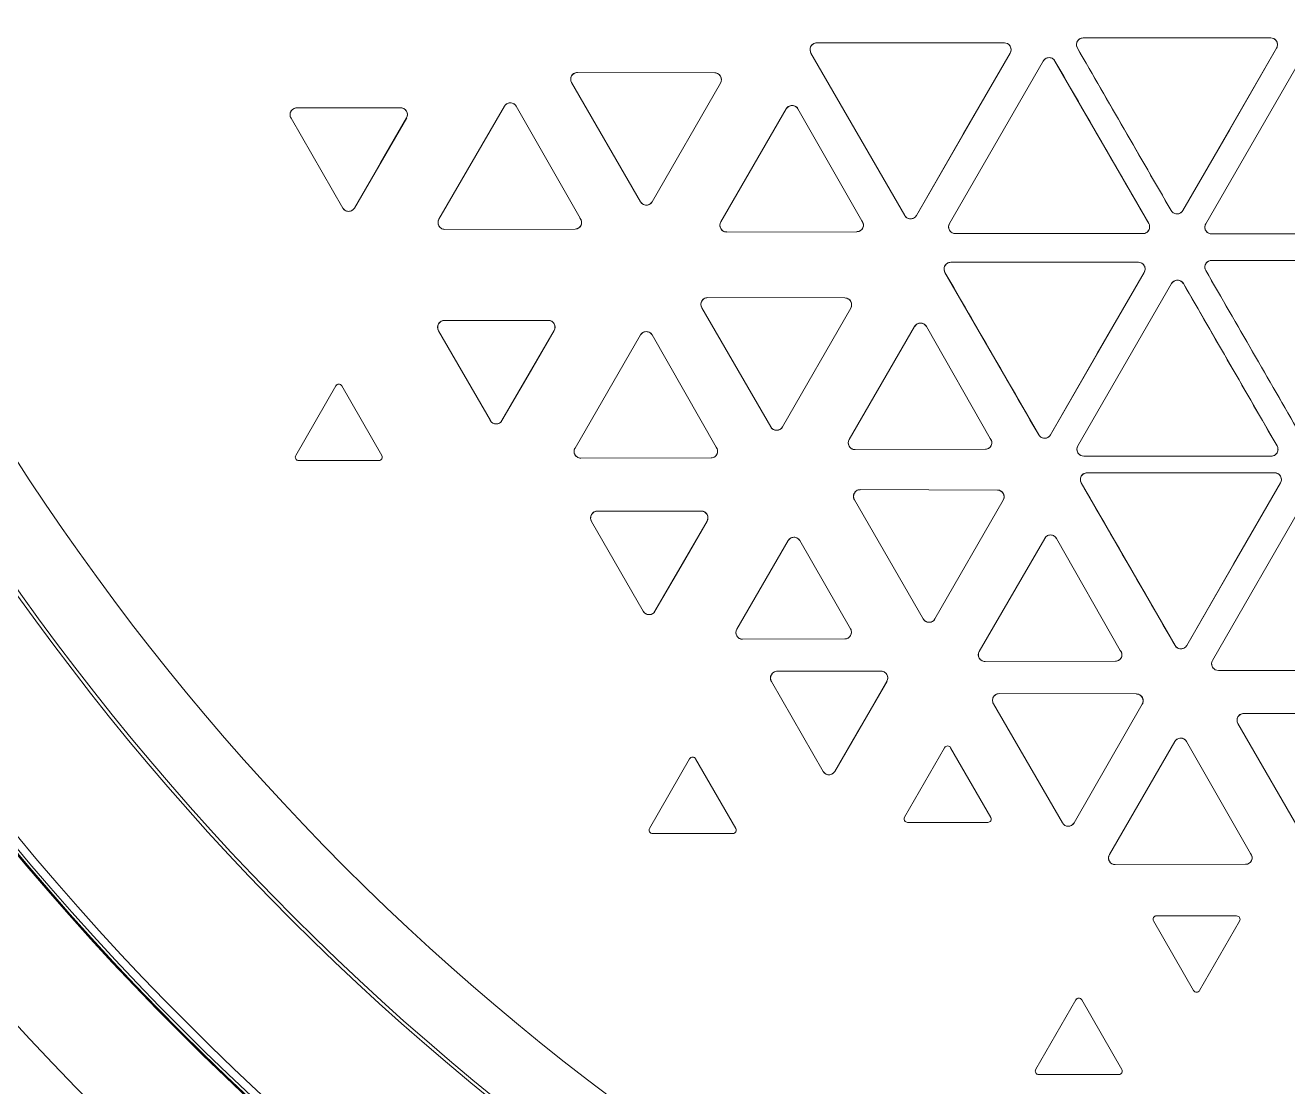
# Model space of a CAD drawing. Header units: millimetres. Extents: x 177 to 25619, y -4018 to 1995.
# Drawn here: x 1387.8 to 1574.3, y -2110.9 to -1954.2 of the extents above; entities that cross this region are included whole.
import ezdxf

# ---------------------------------------------------------------- set-up
doc = ezdxf.new("R2010")
doc.units = ezdxf.units.MM
doc.layers.add('A-ELEC-MECH-EQUIP', color=7, linetype='Continuous', lineweight=5)
doc.layers.add('CASSETTE UNIT 2.5 TR', color=7, linetype='Continuous', lineweight=9)

# ---------------------------------------------------------------- blocks, each defined once
blk = doc.blocks.new('CAN_MC-MCH_Cassette Indoor Unit3 - 2_0 TR-1100603-CONCOURSE LEVEL  VAC LAYOUT SHEET 2 OF 2')
at = {"layer": 'A-ELEC-MECH-EQUIP', "color": 3, "true_color": 0x00ff00}
for p, q in [((-145.19, 263.62), (-158.46, 255.97)), ((-158.46, 255.97), (-145.19, 263.62)), ((-145.19, 263.62), (-145.19, 263.62)), ((-195.74, 262.48), (-195.74, 250.63)), ((-195.74, 250.63), (-195.74, 262.48)), ((-184.72, 257.01), (-194.98, 262.92)), ((-194.98, 262.92), (-184.72, 257.01)), ((-143.67, 247.4), (-143.67, 262.74)), ((-143.67, 262.74), (-143.67, 247.4)), ((-195, 250.19), (-184.72, 256.13)), ((-184.72, 256.13), (-195, 250.19)), ((-158.46, 255.97), (-158.46, 255.97)), ((-145.15, 246.52), (-158.46, 254.26)), ((-195, 250.19), (-195, 250.19)), ((-176.58, 241.82), (-189.85, 234.17)), ((-189.85, 234.17), (-176.58, 241.82)), ((-176.58, 241.82), (-176.58, 241.82)), ((-175.05, 225.6), (-175.05, 240.94)), ((-175.05, 240.94), (-175.05, 225.6)), ((-161.61, 240.9), (-161.56, 221.64)), ((-161.56, 221.64), (-161.61, 240.9)), ((-143.42, 232.09), (-160.11, 241.77)), ((-160.11, 241.77), (-143.42, 232.09)), ((-189.85, 234.17), (-189.85, 234.17)), ((-176.53, 224.73), (-189.85, 232.46)), ((-159.97, 220.93), (-143.42, 230.37)), ((-143.42, 230.37), (-159.97, 220.93)), ((-143.42, 230.37), (-143.42, 230.37)), ((-139.94, 222.18), (-157.53, 212)), ((-157.53, 212), (-139.94, 222.18)), ((-195.39, 220.81), (-195.34, 201.55)), ((-195.34, 201.55), (-195.39, 220.81)), ((-177.2, 212), (-193.89, 221.67)), ((-193.89, 221.67), (-177.2, 212)), ((-159.97, 220.93), (-159.97, 220.93)), ((-138.49, 201.04), (-138.44, 221.31)), ((-138.44, 221.31), (-138.49, 201.04)), ((-138.44, 221.31), (-138.44, 221.31)), ((-204.73, 219.23), (-218, 211.58)), ((-218, 211.58), (-204.73, 219.23)), ((-204.73, 219.23), (-204.73, 219.23)), ((-203.2, 203.01), (-203.2, 218.34)), ((-203.2, 218.34), (-203.2, 203.01)), ((-218, 211.58), (-218, 211.58)), ((-250.81, 210.21), (-250.81, 198.36)), ((-250.81, 198.36), (-250.81, 210.21)), ((-239.79, 204.74), (-250.05, 210.65)), ((-250.05, 210.65), (-239.79, 204.74)), ((-204.69, 202.13), (-218, 209.86)), ((-193.75, 200.84), (-177.2, 210.27)), ((-177.2, 210.27), (-193.75, 200.84)), ((-177.2, 210.27), (-177.2, 210.27)), ((-157.53, 210.27), (-140, 200.18)), ((-140, 200.18), (-157.53, 210.27)), ((-157.53, 210.27), (-157.53, 210.27)), ((-250.07, 197.92), (-239.79, 203.86)), ((-239.79, 203.86), (-250.07, 197.92)), ((-173.18, 202.94), (-190.78, 192.76)), ((-190.78, 192.76), (-173.18, 202.94)), ((-171.74, 181.8), (-171.69, 202.07)), ((-171.69, 202.07), (-171.74, 181.8)), ((-171.69, 202.07), (-171.69, 202.07)), ((-193.75, 200.84), (-193.75, 200.84)), ((-143.81, 190.47), (-160.5, 200.14)), ((-160.5, 200.14), (-143.81, 190.47)), ((-138.49, 201.04), (-138.49, 201.04)), ((-250.07, 197.92), (-250.07, 197.92)), ((-207.57, 190.19), (-220.63, 197.77)), ((-220.63, 197.77), (-207.57, 190.19)), ((-162, 199.27), (-161.95, 180.02)), ((-161.95, 180.02), (-162, 199.27)), ((-222.12, 196.91), (-222.08, 181.83)), ((-222.08, 181.83), (-222.12, 196.91)), ((-222.12, 196.91), (-222.12, 196.91)), ((-228.37, 192.66), (-241.64, 185.01)), ((-241.64, 185.01), (-228.37, 192.66)), ((-228.37, 192.66), (-228.37, 192.66)), ((-226.85, 176.44), (-226.85, 191.78)), ((-226.85, 191.78), (-226.85, 176.44)), ((-190.78, 191.03), (-173.24, 180.94)), ((-173.24, 180.94), (-190.78, 191.03)), ((-190.78, 191.03), (-190.78, 191.03)), ((-220.59, 180.96), (-207.57, 188.46)), ((-207.57, 188.46), (-220.59, 180.96)), ((-207.57, 188.46), (-207.57, 188.46)), ((-160.36, 179.3), (-143.81, 188.74)), ((-143.81, 188.74), (-160.36, 179.3)), ((-143.81, 188.74), (-143.81, 188.74)), ((-135.57, 186.82), (-159.56, 172.97)), ((-159.56, 172.97), (-135.57, 186.82)), ((-241.64, 185.01), (-241.64, 185.01)), ((-134.07, 185.95), (-134.07, 158.25)), ((-228.33, 175.57), (-241.64, 183.3)), ((-222.08, 181.83), (-222.08, 181.83)), ((-175.94, 171.5), (-192.63, 181.17)), ((-192.63, 181.17), (-175.94, 171.5)), ((-171.74, 181.8), (-171.74, 181.8)), ((-201.54, 180.4), (-219.13, 170.22)), ((-219.13, 170.22), (-201.54, 180.4)), ((-200.09, 159.27), (-200.04, 179.54)), ((-200.04, 179.54), (-200.09, 159.27)), ((-200.04, 179.54), (-200.04, 179.54)), ((-194.13, 180.3), (-194.08, 161.05)), ((-194.08, 161.05), (-194.13, 180.3)), ((-160.36, 179.3), (-160.36, 179.3)), ((-249.16, 172.54), (-249.16, 160.69)), ((-249.16, 160.69), (-249.16, 172.54)), ((-238.14, 167.07), (-248.4, 172.98)), ((-248.4, 172.98), (-238.14, 167.07)), ((-192.49, 160.33), (-175.94, 169.77)), ((-175.94, 169.77), (-192.49, 160.33)), ((-175.94, 169.77), (-175.94, 169.77)), ((-135.57, 157.39), (-159.56, 171.24)), ((-159.56, 171.24), (-159.56, 171.24)), ((-219.13, 168.5), (-201.6, 158.41)), ((-201.6, 158.41), (-219.13, 168.5)), ((-219.13, 168.5), (-219.13, 168.5)), ((-248.42, 160.25), (-238.14, 166.19)), ((-238.14, 166.19), (-248.42, 160.25)), ((-191.96, 153.17), (-167.97, 167.02)), ((-166.47, 166.15), (-166.47, 138.45)), ((-136.75, 152.5), (-160.74, 166.35)), ((-160.74, 166.35), (-136.75, 152.5)), ((-162.24, 137.79), (-162.24, 165.49)), ((-162.24, 165.49), (-162.24, 165.49)), ((-225.41, 161.09), (-225.36, 141.84)), ((-225.36, 141.84), (-225.41, 161.09)), ((-207.23, 152.29), (-223.92, 161.96)), ((-223.92, 161.96), (-207.23, 152.29)), ((-231.65, 159.86), (-249.24, 149.68)), ((-249.24, 149.68), (-231.65, 159.86)), ((-248.42, 160.25), (-248.42, 160.25)), ((-230.2, 138.73), (-230.15, 159)), ((-230.15, 159), (-230.2, 138.73)), ((-230.15, 159), (-230.15, 159)), ((-200.09, 159.27), (-200.09, 159.27)), ((-192.49, 160.33), (-192.49, 160.33)), ((-286.39, 153.17), (-286.39, 141.32)), ((-286.39, 141.32), (-286.39, 153.17)), ((-275.36, 147.69), (-285.62, 153.61)), ((-285.62, 153.61), (-275.36, 147.69)), ((-167.97, 137.59), (-191.96, 151.44)), ((-191.96, 151.44), (-191.96, 151.44)), ((-223.77, 141.13), (-207.23, 150.56)), ((-207.23, 150.56), (-223.77, 141.13)), ((-207.23, 150.56), (-207.23, 150.56)), ((-136.75, 150.78), (-160.74, 136.93)), ((-249.24, 147.96), (-231.71, 137.87)), ((-231.71, 137.87), (-249.24, 147.96)), ((-249.24, 147.96), (-249.24, 147.96)), ((-169.6, 133.54), (-193.59, 147.39)), ((-193.59, 147.39), (-169.6, 133.54)), ((-158.83, 133.61), (-134.84, 147.46)), ((-285.64, 140.88), (-275.36, 146.82)), ((-275.36, 146.82), (-285.64, 140.88)), ((-223.04, 133.04), (-199.05, 146.89)), ((-197.55, 146.02), (-197.55, 118.32)), ((-195.08, 118.82), (-195.08, 146.52)), ((-195.08, 146.52), (-195.08, 146.52)), ((-133.35, 146.6), (-133.35, 118.9)), ((-255.4, 141.87), (-255.35, 122.61)), ((-255.35, 122.61), (-255.4, 141.87)), ((-237.22, 133.06), (-253.91, 142.73)), ((-253.91, 142.73), (-237.22, 133.06)), ((-285.64, 140.88), (-285.64, 140.88)), ((-223.77, 141.13), (-223.77, 141.13)), ((-230.2, 138.73), (-230.2, 138.73)), ((-263.71, 136.23), (-273.99, 130.29)), ((-273.99, 130.29), (-263.71, 136.23)), ((-263.71, 136.23), (-263.71, 136.23)), ((-262.97, 123.94), (-262.97, 135.79)), ((-262.97, 135.79), (-262.97, 123.94)), ((-253.76, 121.9), (-237.22, 131.34)), ((-237.22, 131.34), (-253.76, 121.9)), ((-237.22, 131.34), (-237.22, 131.34)), ((-199.05, 117.46), (-223.04, 131.31)), ((-223.04, 131.31), (-223.04, 131.31)), ((-169.6, 131.81), (-193.59, 117.96)), ((-134.84, 118.04), (-158.83, 131.89)), ((-158.83, 131.89), (-158.83, 131.89)), ((-273.99, 129.41), (-263.73, 123.5)), ((-263.73, 123.5), (-273.99, 129.41)), ((-201.25, 113.65), (-225.24, 127.5)), ((-225.24, 127.5), (-201.25, 113.65)), ((-191.68, 114.65), (-167.69, 128.5)), ((-166.19, 127.64), (-166.19, 99.93)), ((-162.28, 99.94), (-162.28, 127.63)), ((-162.28, 127.63), (-162.28, 127.63)), ((-136.8, 114.65), (-160.79, 128.5)), ((-160.79, 128.5), (-136.8, 114.65)), ((-226.73, 98.94), (-226.73, 126.64)), ((-226.73, 126.64), (-226.73, 126.64)), ((-234.58, 123.75), (-252.17, 113.57)), ((-252.17, 113.57), (-234.58, 123.75)), ((-253.76, 121.9), (-253.76, 121.9)), ((-233.13, 102.61), (-233.08, 122.89)), ((-233.08, 122.89), (-233.13, 102.61)), ((-233.08, 122.89), (-233.08, 122.89))]:
    blk.add_line(p, q, dxfattribs=at)
at = {"layer": 'A-ELEC-MECH-EQUIP', "color": 3, "true_color": 0x00ff00, "flags": 128}
for points in [[(-158.46, 254.26), (-151.81, 250.39), (-145.13, 246.56)], [(-189.85, 232.46), (-183.19, 228.59), (-176.52, 224.76)], [(-218, 209.86), (-211.34, 206), (-204.67, 202.16)], [(-135.57, 186.82), (-135.35, 186.91), (-135.12, 186.95), (-134.89, 186.94), (-134.67, 186.87), (-134.47, 186.76), (-134.3, 186.6), (-134.18, 186.4), (-134.1, 186.19), (-134.07, 185.95)], [(-134.07, 158.25), (-134.07, 172.1), (-134.07, 185.95)], [(-241.64, 183.3), (-234.99, 179.43), (-228.31, 175.6)], [(-159.56, 171.24), (-159.74, 171.38), (-159.89, 171.56), (-160, 171.77), (-160.05, 171.99), (-160.05, 172.22), (-160, 172.44), (-159.89, 172.65), (-159.74, 172.83), (-159.56, 172.97)], [(-159.56, 171.24), (-147.56, 164.32), (-135.57, 157.39)], [(-167.97, 167.02), (-167.75, 167.11), (-167.52, 167.15), (-167.29, 167.14), (-167.07, 167.07), (-166.87, 166.96), (-166.7, 166.8), (-166.58, 166.6), (-166.5, 166.38), (-166.47, 166.15)], [(-166.47, 138.45), (-166.47, 152.3), (-166.47, 166.15)], [(-162.24, 165.49), (-162.21, 165.72), (-162.13, 165.94), (-162.01, 166.13), (-161.84, 166.29), (-161.64, 166.41), (-161.42, 166.47), (-161.19, 166.49), (-160.96, 166.45), (-160.74, 166.35)], [(-134.07, 158.25), (-134.1, 158.02), (-134.18, 157.8), (-134.3, 157.61), (-134.47, 157.45), (-134.67, 157.33), (-134.89, 157.27), (-135.12, 157.26), (-135.35, 157.3), (-135.57, 157.39)], [(-191.96, 151.44), (-192.15, 151.58), (-192.29, 151.76), (-192.4, 151.96), (-192.45, 152.19), (-192.45, 152.42), (-192.4, 152.64), (-192.29, 152.85), (-192.14, 153.03), (-191.96, 153.17)], [(-191.96, 151.44), (-179.96, 144.52), (-167.97, 137.59)], [(-195.08, 146.52), (-195.06, 146.76), (-194.98, 146.97), (-194.85, 147.17), (-194.69, 147.33), (-194.49, 147.44), (-194.26, 147.51), (-194.03, 147.52), (-193.8, 147.48), (-193.59, 147.39)], [(-134.84, 147.46), (-134.63, 147.56), (-134.4, 147.6), (-134.17, 147.59), (-133.95, 147.52), (-133.75, 147.4), (-133.58, 147.25), (-133.45, 147.05), (-133.37, 146.83), (-133.35, 146.6)], [(-199.05, 146.89), (-198.83, 146.98), (-198.61, 147.02), (-198.37, 147.01), (-198.15, 146.94), (-197.95, 146.83), (-197.79, 146.67), (-197.66, 146.47), (-197.58, 146.26), (-197.55, 146.02)], [(-197.55, 118.32), (-197.55, 132.17), (-197.55, 146.02)], [(-133.35, 118.9), (-133.35, 132.75), (-133.35, 146.6)], [(-166.47, 138.45), (-166.5, 138.22), (-166.58, 138), (-166.7, 137.81), (-166.87, 137.65), (-167.07, 137.53), (-167.29, 137.47), (-167.52, 137.46), (-167.75, 137.5), (-167.97, 137.59)], [(-160.74, 136.93), (-160.96, 136.83), (-161.18, 136.79), (-161.42, 136.81), (-161.64, 136.87), (-161.84, 136.99), (-162, 137.15), (-162.13, 137.34), (-162.21, 137.56), (-162.24, 137.79)], [(-223.04, 131.31), (-223.23, 131.45), (-223.38, 131.63), (-223.48, 131.84), (-223.53, 132.06), (-223.53, 132.29), (-223.48, 132.51), (-223.37, 132.72), (-223.22, 132.9), (-223.04, 133.04)], [(-158.83, 131.89), (-159.02, 132.03), (-159.17, 132.21), (-159.27, 132.41), (-159.33, 132.64), (-159.33, 132.87), (-159.27, 133.09), (-159.17, 133.3), (-159.02, 133.48), (-158.83, 133.61)], [(-223.04, 131.31), (-211.05, 124.39), (-199.05, 117.46)], [(-158.83, 131.89), (-146.84, 124.96), (-134.84, 118.04)], [(-226.73, 126.64), (-226.71, 126.87), (-226.63, 127.09), (-226.5, 127.28), (-226.33, 127.44), (-226.13, 127.56), (-225.91, 127.62), (-225.68, 127.63), (-225.45, 127.59), (-225.24, 127.5)], [(-167.69, 128.5), (-167.47, 128.59), (-167.25, 128.63), (-167.01, 128.62), (-166.79, 128.56), (-166.59, 128.44), (-166.43, 128.28), (-166.3, 128.09), (-166.22, 127.87), (-166.19, 127.64)], [(-166.19, 99.93), (-166.19, 113.79), (-166.19, 127.64)], [(-162.28, 127.63), (-162.25, 127.87), (-162.18, 128.09), (-162.05, 128.28), (-161.88, 128.44), (-161.68, 128.55), (-161.46, 128.62), (-161.23, 128.63), (-161, 128.59), (-160.79, 128.5)], [(-197.55, 118.32), (-197.58, 118.09), (-197.66, 117.87), (-197.79, 117.68), (-197.95, 117.52), (-198.15, 117.41), (-198.37, 117.34), (-198.61, 117.33), (-198.83, 117.37), (-199.05, 117.46)], [(-193.59, 117.96), (-193.8, 117.87), (-194.03, 117.83), (-194.26, 117.84), (-194.48, 117.91), (-194.68, 118.02), (-194.85, 118.18), (-194.98, 118.37), (-195.06, 118.59), (-195.08, 118.82)], [(-133.35, 118.9), (-133.37, 118.67), (-133.45, 118.45), (-133.58, 118.26), (-133.75, 118.1), (-133.95, 117.98), (-134.17, 117.92), (-134.4, 117.9), (-134.63, 117.95), (-134.84, 118.04)]]:
    blk.add_lwpolyline(points, dxfattribs=at)
at = {"layer": 'A-ELEC-MECH-EQUIP', "color": 3, "true_color": 0x00ff00}
for centre, radius, start, end in [((7.67, -7.67), 504.4, 109.6318, 160.3682), ((0, 0), 433.5, 360, 180), ((0, 0), 412.75, 0, 180), ((0, 0), 396.14, 360, 180), ((0, 0), 395.97, 360, 180), ((0, 0), 395.57, 360, 180), ((0, 0), 394.39, 360, 180), ((0, 0), 372.71, 0, 180), ((0, 0), 372.2, 360, 180), ((0, 0), 361.63, 0, 180), ((-195.23, 262.48), 0.509, 60.0292, 180), ((-144.69, 262.74), 1.02, 360, 119.8261), ((-184.97, 256.57), 0.505, 300, 60.0292), ((-157.97, 255.12), 0.992, 120.1521, 239.8479), ((-195.24, 250.63), 0.499, 180, 299.1938), ((-144.64, 247.4), 0.976, 239.8939, 0), ((-176.07, 240.94), 1.02, 360, 119.8261), ((-160.61, 240.9), 0.997, 60.0031, 180.1514), ((-189.35, 233.32), 0.992, 120.1521, 239.8479), ((-143.92, 231.23), 0.998, 300.0869, 59.9131), ((-176.03, 225.6), 0.976, 239.8939, 360), ((-139.44, 221.31), 0.999, 0.1188, 120.0546), ((-194.39, 220.81), 0.997, 60.0031, 180.1514), ((-160.6, 221.65), 0.956, 180.1514, 311.4587), ((-204.22, 218.34), 1.02, 360, 119.8261), ((-217.5, 210.72), 0.992, 120.1521, 239.8479), ((-177.7, 211.14), 0.998, 300.0869, 59.9131), ((-157.03, 211.13), 0.998, 120.0546, 239.9454), ((-250.3, 210.21), 0.509, 60.0292, 180), ((-240.04, 204.3), 0.505, 300, 60.0292), ((-204.18, 203.01), 0.976, 239.8939, 0), ((-194.38, 201.55), 0.956, 180.1514, 311.4587), ((-172.68, 202.07), 0.999, 0.1188, 120.0546), ((-161, 199.27), 0.997, 60.0031, 180.1514), ((-139.5, 201.05), 1, 240.0867, 359.3038), ((-250.31, 198.36), 0.499, 180, 299.1938), ((-221.13, 196.91), 0.996, 59.8863, 180.0075), ((-227.87, 191.78), 1.02, 360, 119.8261), ((-190.28, 191.89), 0.998, 120.0546, 239.9454), ((-144.31, 189.6), 0.998, 300.0869, 59.9131), ((-208.07, 189.33), 0.998, 300.1137, 59.8863), ((-241.15, 184.16), 0.992, 120.1521, 239.8479), ((-221.08, 181.83), 0.996, 179.8792, 299.9469), ((-193.13, 180.31), 0.997, 60.0031, 180.1514), ((-172.74, 181.81), 1, 240.0867, 359.3038), ((-201.04, 179.54), 0.999, 0.1188, 120.0546), ((-160.99, 180.02), 0.956, 180.1514, 311.4587), ((-227.82, 176.44), 0.976, 239.8939, 0), ((-248.65, 172.54), 0.509, 60.0292, 180), ((-218.63, 169.36), 0.998, 120.0546, 239.9454), ((-176.44, 170.63), 0.998, 300.0869, 59.9131), ((-238.39, 166.63), 0.505, 300, 60.0292), ((-248.67, 160.69), 0.499, 180, 299.1938), ((-224.42, 161.1), 0.997, 60.0031, 180.1514), ((-193.12, 161.05), 0.956, 180.1514, 311.4587), ((-231.15, 159), 0.999, 0.1188, 120.0546), ((-201.1, 159.28), 1, 240.0867, 359.3038), ((-285.88, 153.17), 0.509, 60.0292, 180), ((-207.73, 151.43), 0.998, 300.0869, 59.9131), ((-137.25, 151.64), 0.996, 300, 60), ((-248.74, 148.82), 0.998, 120.0546, 239.9454), ((-275.61, 147.26), 0.505, 300, 60.0292), ((-254.41, 141.87), 0.997, 60.0031, 180.1514), ((-224.41, 141.84), 0.956, 180.1514, 311.4587), ((-285.89, 141.32), 0.499, 180, 299.1938), ((-231.21, 138.74), 1, 240.0867, 359.3038), ((-263.47, 135.79), 0.499, 0, 119.1938), ((-237.72, 132.2), 0.998, 300.0869, 59.9131), ((-170.1, 132.68), 0.996, 300, 60), ((-273.74, 129.85), 0.505, 120, 240.0292), ((-263.48, 123.94), 0.509, 240.0292, 0), ((-234.08, 122.88), 0.999, 0.1188, 120.0546), ((-254.4, 122.61), 0.956, 180.1514, 311.4587)]:
    blk.add_arc(centre, radius, start, end, dxfattribs=at)
for points in [[(-194.98, 262.92), (-195.05, 262.97), (-195.23, 263.01), (-195.5, 262.94), (-195.69, 262.75), (-195.74, 262.57), (-195.74, 262.48)], [(-184.72, 256.13), (-184.64, 256.17), (-184.51, 256.3), (-184.44, 256.57), (-184.51, 256.83), (-184.64, 256.96), (-184.72, 257.01)], [(-158.46, 255.97), (-158.55, 255.92), (-158.7, 255.8), (-158.87, 255.55), (-158.96, 255.26), (-158.96, 254.96), (-158.87, 254.68), (-158.7, 254.43), (-158.55, 254.31), (-158.46, 254.26)], [(-195.74, 250.63), (-195.74, 250.54), (-195.7, 250.37), (-195.51, 250.18), (-195.25, 250.11), (-195.08, 250.15), (-195, 250.19)], [(-189.85, 234.17), (-189.93, 234.12), (-190.09, 234), (-190.26, 233.75), (-190.34, 233.47), (-190.34, 233.17), (-190.26, 232.88), (-190.09, 232.63), (-189.93, 232.51), (-189.85, 232.46)], [(-143.42, 230.37), (-143.33, 230.42), (-143.18, 230.54), (-143.01, 230.79), (-142.92, 231.08), (-142.92, 231.38), (-143.01, 231.67), (-143.18, 231.92), (-143.33, 232.04), (-143.42, 232.09)], [(-161.56, 221.64), (-161.56, 221.54), (-161.52, 221.33), (-161.37, 221.05), (-161.14, 220.84), (-160.85, 220.71), (-160.54, 220.68), (-160.23, 220.75), (-160.05, 220.86), (-159.97, 220.93)], [(-203.2, 218.34), (-203.2, 218.44), (-203.24, 218.65), (-203.37, 218.92), (-203.58, 219.15), (-203.84, 219.3), (-204.14, 219.37), (-204.45, 219.35), (-204.64, 219.28), (-204.73, 219.23)], [(-218, 211.58), (-218.09, 211.53), (-218.24, 211.4), (-218.41, 211.16), (-218.5, 210.87), (-218.5, 210.57), (-218.41, 210.28), (-218.24, 210.04), (-218.09, 209.91), (-218, 209.86)], [(-177.2, 210.27), (-177.12, 210.32), (-176.96, 210.45), (-176.79, 210.7), (-176.7, 210.99), (-176.7, 211.29), (-176.79, 211.58), (-176.96, 211.83), (-177.12, 211.95), (-177.2, 212)], [(-157.53, 212), (-157.62, 211.95), (-157.77, 211.82), (-157.94, 211.57), (-158.03, 211.28), (-158.03, 210.98), (-157.94, 210.69), (-157.77, 210.44), (-157.62, 210.32), (-157.53, 210.27)], [(-250.05, 210.65), (-250.13, 210.7), (-250.3, 210.74), (-250.57, 210.67), (-250.77, 210.48), (-250.81, 210.3), (-250.81, 210.21)], [(-239.79, 203.86), (-239.71, 203.9), (-239.58, 204.03), (-239.51, 204.3), (-239.58, 204.56), (-239.71, 204.69), (-239.79, 204.74)], [(-195.34, 201.55), (-195.34, 201.45), (-195.3, 201.24), (-195.15, 200.96), (-194.92, 200.74), (-194.63, 200.61), (-194.32, 200.58), (-194.01, 200.66), (-193.83, 200.77), (-193.75, 200.84)], [(-171.69, 202.07), (-171.69, 202.17), (-171.72, 202.37), (-171.85, 202.65), (-172.05, 202.87), (-172.32, 203.02), (-172.61, 203.08), (-172.91, 203.06), (-173.1, 202.99), (-173.18, 202.94)], [(-250.81, 198.36), (-250.81, 198.27), (-250.77, 198.1), (-250.58, 197.91), (-250.32, 197.84), (-250.15, 197.88), (-250.07, 197.92)], [(-226.85, 191.78), (-226.85, 191.88), (-226.88, 192.08), (-227.01, 192.36), (-227.22, 192.59), (-227.49, 192.74), (-227.79, 192.81), (-228.09, 192.79), (-228.28, 192.71), (-228.37, 192.66)], [(-190.78, 192.76), (-190.86, 192.71), (-191.02, 192.58), (-191.19, 192.33), (-191.28, 192.04), (-191.28, 191.74), (-191.19, 191.45), (-191.02, 191.21), (-190.86, 191.08), (-190.78, 191.03)], [(-143.81, 188.74), (-143.72, 188.79), (-143.57, 188.92), (-143.4, 189.16), (-143.31, 189.45), (-143.31, 189.75), (-143.4, 190.04), (-143.57, 190.29), (-143.72, 190.42), (-143.81, 190.47)], [(-207.57, 188.46), (-207.48, 188.51), (-207.32, 188.64), (-207.15, 188.89), (-207.06, 189.18), (-207.07, 189.48), (-207.15, 189.77), (-207.32, 190.02), (-207.48, 190.14), (-207.57, 190.19)], [(-241.64, 185.01), (-241.73, 184.97), (-241.88, 184.84), (-242.05, 184.59), (-242.14, 184.31), (-242.14, 184.01), (-242.05, 183.72), (-241.88, 183.47), (-241.73, 183.35), (-241.64, 183.3)], [(-222.08, 181.83), (-222.08, 181.73), (-222.05, 181.53), (-221.92, 181.26), (-221.72, 181.04), (-221.46, 180.89), (-221.16, 180.82), (-220.86, 180.84), (-220.67, 180.91), (-220.59, 180.96)], [(-200.04, 179.54), (-200.04, 179.64), (-200.07, 179.84), (-200.2, 180.11), (-200.41, 180.33), (-200.67, 180.48), (-200.96, 180.55), (-201.26, 180.53), (-201.45, 180.45), (-201.54, 180.4)], [(-161.95, 180.02), (-161.95, 179.91), (-161.91, 179.7), (-161.76, 179.42), (-161.53, 179.21), (-161.24, 179.08), (-160.93, 179.05), (-160.62, 179.12), (-160.44, 179.23), (-160.36, 179.3)], [(-248.4, 172.98), (-248.48, 173.03), (-248.65, 173.07), (-248.92, 173), (-249.12, 172.81), (-249.16, 172.63), (-249.16, 172.54)], [(-219.13, 170.22), (-219.22, 170.17), (-219.37, 170.05), (-219.54, 169.8), (-219.63, 169.51), (-219.63, 169.21), (-219.54, 168.92), (-219.37, 168.67), (-219.22, 168.55), (-219.13, 168.5)], [(-175.94, 169.77), (-175.86, 169.82), (-175.7, 169.95), (-175.53, 170.2), (-175.44, 170.48), (-175.44, 170.79), (-175.53, 171.07), (-175.7, 171.32), (-175.86, 171.45), (-175.94, 171.5)], [(-238.14, 166.19), (-238.06, 166.23), (-237.94, 166.36), (-237.86, 166.63), (-237.93, 166.89), (-238.06, 167.02), (-238.14, 167.07)], [(-167.97, 167.02), (-171.96, 164.71), (-179.96, 160.09), (-187.96, 155.47), (-191.96, 153.17)], [(-162.24, 165.49), (-162.24, 160.87), (-162.24, 151.64), (-162.24, 142.41), (-162.24, 137.79)], [(-249.16, 160.69), (-249.16, 160.6), (-249.12, 160.43), (-248.93, 160.24), (-248.67, 160.17), (-248.5, 160.21), (-248.42, 160.25)], [(-194.08, 161.05), (-194.08, 160.94), (-194.04, 160.73), (-193.89, 160.46), (-193.66, 160.24), (-193.37, 160.11), (-193.06, 160.08), (-192.75, 160.15), (-192.57, 160.26), (-192.49, 160.33)], [(-230.15, 159), (-230.15, 159.1), (-230.18, 159.3), (-230.31, 159.57), (-230.52, 159.79), (-230.78, 159.94), (-231.07, 160.01), (-231.38, 159.99), (-231.56, 159.91), (-231.65, 159.86)], [(-285.62, 153.61), (-285.7, 153.66), (-285.87, 153.7), (-286.14, 153.63), (-286.34, 153.44), (-286.39, 153.26), (-286.39, 153.17)], [(-207.23, 150.56), (-207.14, 150.61), (-206.98, 150.74), (-206.81, 150.99), (-206.73, 151.28), (-206.73, 151.58), (-206.81, 151.87), (-206.98, 152.11), (-207.14, 152.24), (-207.23, 152.29)], [(-136.75, 150.78), (-136.67, 150.83), (-136.51, 150.95), (-136.34, 151.2), (-136.25, 151.49), (-136.25, 151.79), (-136.34, 152.08), (-136.51, 152.33), (-136.67, 152.45), (-136.75, 152.5)], [(-160.74, 136.93), (-156.74, 139.23), (-148.75, 143.85), (-140.75, 148.47), (-136.75, 150.78)], [(-275.36, 146.82), (-275.29, 146.86), (-275.16, 146.99), (-275.09, 147.26), (-275.16, 147.52), (-275.29, 147.65), (-275.36, 147.69)], [(-134.84, 147.46), (-138.84, 145.16), (-146.84, 140.54), (-154.83, 135.92), (-158.83, 133.61)], [(-199.05, 146.89), (-203.05, 144.58), (-211.04, 139.96), (-219.04, 135.34), (-223.04, 133.04)], [(-195.08, 146.52), (-195.08, 141.91), (-195.08, 132.67), (-195.08, 123.44), (-195.08, 118.82)], [(-225.36, 141.84), (-225.36, 141.73), (-225.33, 141.53), (-225.18, 141.25), (-224.95, 141.03), (-224.66, 140.9), (-224.34, 140.87), (-224.03, 140.94), (-223.85, 141.06), (-223.77, 141.13)], [(-286.39, 141.32), (-286.39, 141.23), (-286.34, 141.06), (-286.15, 140.87), (-285.89, 140.8), (-285.72, 140.84), (-285.64, 140.88)], [(-262.97, 135.79), (-262.97, 135.88), (-263.01, 136.05), (-263.2, 136.24), (-263.46, 136.31), (-263.64, 136.27), (-263.71, 136.23)], [(-169.6, 131.81), (-169.51, 131.86), (-169.36, 131.99), (-169.19, 132.24), (-169.1, 132.52), (-169.1, 132.83), (-169.19, 133.11), (-169.36, 133.36), (-169.51, 133.49), (-169.6, 133.54)], [(-193.59, 117.96), (-189.59, 120.27), (-181.6, 124.89), (-173.6, 129.5), (-169.6, 131.81)], [(-273.99, 130.29), (-274.07, 130.25), (-274.2, 130.12), (-274.27, 129.85), (-274.2, 129.59), (-274.07, 129.46), (-273.99, 129.41)], [(-167.69, 128.5), (-171.69, 126.19), (-179.68, 121.57), (-187.68, 116.96), (-191.68, 114.65)], [(-162.28, 127.63), (-162.28, 123.02), (-162.28, 113.79), (-162.28, 104.55), (-162.28, 99.94)], [(-226.73, 126.64), (-226.73, 122.02), (-226.73, 112.79), (-226.73, 103.55), (-226.73, 98.94)], [(-263.73, 123.5), (-263.66, 123.45), (-263.48, 123.41), (-263.21, 123.48), (-263.02, 123.67), (-262.97, 123.85), (-262.97, 123.94)], [(-233.08, 122.89), (-233.08, 122.99), (-233.11, 123.19), (-233.24, 123.46), (-233.45, 123.68), (-233.71, 123.83), (-234.01, 123.9), (-234.31, 123.87), (-234.49, 123.8), (-234.58, 123.75)], [(-255.35, 122.61), (-255.35, 122.51), (-255.32, 122.3), (-255.17, 122.02), (-254.93, 121.8), (-254.65, 121.67), (-254.33, 121.64), (-254.02, 121.72), (-253.84, 121.83), (-253.76, 121.9)]]:
    blk.add_open_spline(points, degree=3, dxfattribs=at)
for points, knots in [([(-143.67, 262.74), (-143.67, 262.84), (-143.7, 263.04), (-143.83, 263.32), (-144.11, 263.62), (-144.6, 263.82), (-145.02, 263.72), (-145.19, 263.62)], [-1, -1, -1, -1, -0.857143, -0.714286, -0.571429, -0.285714, 0, 0, 0, 0]), ([(-145.13, 246.56), (-145.01, 246.48), (-144.72, 246.39), (-144.33, 246.45), (-144.03, 246.63), (-143.83, 246.84), (-143.7, 247.11), (-143.67, 247.3), (-143.67, 247.4)], [-1, -1, -1, -1, -0.785714, -0.571429, -0.428571, -0.285714, -0.142857, 0, 0, 0, 0]), ([(-175.05, 240.94), (-175.05, 241.04), (-175.08, 241.24), (-175.21, 241.52), (-175.49, 241.82), (-175.99, 242.02), (-176.4, 241.92), (-176.58, 241.82)], [-1, -1, -1, -1, -0.857143, -0.714286, -0.571429, -0.285714, 0, 0, 0, 0]), ([(-160.11, 241.77), (-160.24, 241.84), (-160.53, 241.93), (-160.94, 241.87), (-161.24, 241.69), (-161.45, 241.47), (-161.58, 241.2), (-161.61, 241), (-161.61, 240.9)], [-1, -1, -1, -1, -0.785714, -0.571429, -0.428571, -0.285714, -0.142857, 0, 0, 0, 0]), ([(-176.52, 224.76), (-176.39, 224.68), (-176.11, 224.6), (-175.71, 224.65), (-175.41, 224.83), (-175.21, 225.04), (-175.08, 225.31), (-175.05, 225.5), (-175.05, 225.6)], [-1, -1, -1, -1, -0.785714, -0.571429, -0.428571, -0.285714, -0.142857, 0, 0, 0, 0]), ([(-138.44, 221.31), (-138.44, 221.41), (-138.47, 221.61), (-138.6, 221.88), (-138.87, 222.18), (-139.36, 222.37), (-139.76, 222.27), (-139.94, 222.18)], [-1, -1, -1, -1, -0.857143, -0.714286, -0.571429, -0.285714, 0, 0, 0, 0]), ([(-193.89, 221.67), (-194.02, 221.75), (-194.31, 221.84), (-194.82, 221.76), (-195.27, 221.4), (-195.39, 221), (-195.39, 220.81)], [-1, -1, -1, -1, -0.785714, -0.571429, -0.285714, 0, 0, 0, 0]), ([(-204.67, 202.16), (-204.54, 202.09), (-204.26, 202), (-203.76, 202.07), (-203.32, 202.42), (-203.2, 202.81), (-203.2, 203.01)], [-1, -1, -1, -1, -0.785714, -0.571429, -0.285714, 0, 0, 0, 0]), ([(-160.5, 200.14), (-160.63, 200.21), (-160.92, 200.3), (-161.33, 200.24), (-161.63, 200.06), (-161.84, 199.84), (-161.97, 199.57), (-162, 199.37), (-162, 199.27)], [-1, -1, -1, -1, -0.785714, -0.571429, -0.428571, -0.285714, -0.142857, 0, 0, 0, 0]), ([(-140, 200.18), (-139.87, 200.11), (-139.58, 200.02), (-139.17, 200.08), (-138.87, 200.25), (-138.66, 200.47), (-138.52, 200.74), (-138.49, 200.94), (-138.49, 201.04)], [-1, -1, -1, -1, -0.785714, -0.571429, -0.428571, -0.285714, -0.142857, 0, 0, 0, 0]), ([(-220.63, 197.77), (-220.76, 197.84), (-221.05, 197.93), (-221.55, 197.86), (-222, 197.5), (-222.12, 197.1), (-222.12, 196.91)], [-1, -1, -1, -1, -0.785714, -0.571429, -0.285714, 0, 0, 0, 0]), ([(-134.07, 185.95), (-134.07, 186.06), (-134.1, 186.25), (-134.23, 186.52), (-134.43, 186.75), (-134.67, 186.89), (-134.92, 186.95), (-135.22, 186.96), (-135.43, 186.89), (-135.57, 186.82)], [0, 0, 0, 0, 0.142857, 0.285714, 0.428571, 0.571429, 0.678571, 0.785714, 1, 1, 1, 1]), ([(-192.63, 181.17), (-192.76, 181.24), (-193.06, 181.33), (-193.56, 181.26), (-194.01, 180.9), (-194.13, 180.5), (-194.13, 180.3)], [-1, -1, -1, -1, -0.785714, -0.571429, -0.285714, 0, 0, 0, 0]), ([(-173.24, 180.94), (-173.12, 180.87), (-172.82, 180.78), (-172.32, 180.85), (-171.87, 181.21), (-171.74, 181.6), (-171.74, 181.8)], [-1, -1, -1, -1, -0.785714, -0.571429, -0.285714, 0, 0, 0, 0]), ([(-228.31, 175.6), (-228.19, 175.53), (-227.9, 175.44), (-227.41, 175.51), (-226.97, 175.86), (-226.85, 176.25), (-226.85, 176.44)], [-1, -1, -1, -1, -0.785714, -0.571429, -0.285714, 0, 0, 0, 0]), ([(-159.56, 172.97), (-159.73, 172.86), (-159.94, 172.64), (-160.06, 172.26), (-160.06, 171.98), (-160, 171.74), (-159.85, 171.47), (-159.69, 171.32), (-159.56, 171.24)], [0, 0, 0, 0, 0.285714, 0.428571, 0.571429, 0.678571, 0.785714, 1, 1, 1, 1]), ([(-166.47, 166.15), (-166.47, 166.26), (-166.5, 166.45), (-166.63, 166.72), (-166.83, 166.95), (-167.07, 167.09), (-167.32, 167.15), (-167.62, 167.16), (-167.83, 167.09), (-167.97, 167.02)], [0, 0, 0, 0, 0.142857, 0.285714, 0.428571, 0.571429, 0.678571, 0.785714, 1, 1, 1, 1]), ([(-160.74, 166.35), (-160.92, 166.45), (-161.22, 166.52), (-161.61, 166.44), (-161.85, 166.3), (-162.03, 166.12), (-162.19, 165.86), (-162.24, 165.64), (-162.24, 165.49)], [0, 0, 0, 0, 0.285714, 0.428571, 0.571429, 0.678571, 0.785714, 1, 1, 1, 1]), ([(-223.92, 161.96), (-224.05, 162.03), (-224.34, 162.12), (-224.84, 162.05), (-225.29, 161.69), (-225.41, 161.29), (-225.41, 161.09)], [-1, -1, -1, -1, -0.785714, -0.571429, -0.285714, 0, 0, 0, 0]), ([(-201.6, 158.41), (-201.47, 158.33), (-201.18, 158.24), (-200.67, 158.32), (-200.22, 158.67), (-200.09, 159.07), (-200.09, 159.27)], [-1, -1, -1, -1, -0.785714, -0.571429, -0.285714, 0, 0, 0, 0]), ([(-135.57, 157.39), (-135.39, 157.29), (-135.09, 157.22), (-134.7, 157.31), (-134.46, 157.45), (-134.28, 157.62), (-134.12, 157.88), (-134.07, 158.1), (-134.07, 158.25)], [0, 0, 0, 0, 0.285714, 0.428571, 0.571429, 0.678571, 0.785714, 1, 1, 1, 1]), ([(-191.96, 153.17), (-192.13, 153.06), (-192.34, 152.84), (-192.46, 152.45), (-192.46, 152.18), (-192.4, 151.94), (-192.26, 151.67), (-192.09, 151.52), (-191.96, 151.44)], [0, 0, 0, 0, 0.285714, 0.428571, 0.571429, 0.678571, 0.785714, 1, 1, 1, 1]), ([(-249.24, 149.68), (-249.37, 149.61), (-249.59, 149.4), (-249.74, 149.02), (-249.74, 148.67), (-249.65, 148.38), (-249.48, 148.13), (-249.33, 148.01), (-249.24, 147.96)], [-1, -1, -1, -1, -0.785714, -0.571429, -0.428571, -0.285714, -0.142857, 0, 0, 0, 0]), ([(-193.59, 147.39), (-193.77, 147.49), (-194.06, 147.56), (-194.46, 147.47), (-194.7, 147.33), (-194.88, 147.15), (-195.03, 146.9), (-195.08, 146.68), (-195.08, 146.52)], [0, 0, 0, 0, 0.285714, 0.428571, 0.571429, 0.678571, 0.785714, 1, 1, 1, 1]), ([(-133.35, 146.6), (-133.35, 146.7), (-133.37, 146.9), (-133.5, 147.17), (-133.71, 147.39), (-133.95, 147.53), (-134.19, 147.6), (-134.49, 147.61), (-134.71, 147.54), (-134.84, 147.46)], [0, 0, 0, 0, 0.142857, 0.285714, 0.428571, 0.571429, 0.678571, 0.785714, 1, 1, 1, 1]), ([(-197.55, 146.02), (-197.55, 146.13), (-197.58, 146.32), (-197.71, 146.6), (-197.92, 146.82), (-198.16, 146.96), (-198.4, 147.02), (-198.7, 147.03), (-198.91, 146.96), (-199.05, 146.89)], [0, 0, 0, 0, 0.142857, 0.285714, 0.428571, 0.571429, 0.678571, 0.785714, 1, 1, 1, 1]), ([(-253.91, 142.73), (-254.04, 142.81), (-254.33, 142.9), (-254.83, 142.82), (-255.28, 142.47), (-255.4, 142.07), (-255.4, 141.87)], [-1, -1, -1, -1, -0.785714, -0.571429, -0.285714, 0, 0, 0, 0]), ([(-231.71, 137.87), (-231.58, 137.79), (-231.29, 137.7), (-230.78, 137.78), (-230.33, 138.13), (-230.21, 138.53), (-230.2, 138.73)], [-1, -1, -1, -1, -0.785714, -0.571429, -0.285714, 0, 0, 0, 0]), ([(-167.97, 137.59), (-167.79, 137.49), (-167.49, 137.42), (-167.1, 137.51), (-166.86, 137.64), (-166.68, 137.82), (-166.52, 138.08), (-166.47, 138.3), (-166.47, 138.45)], [0, 0, 0, 0, 0.285714, 0.428571, 0.571429, 0.678571, 0.785714, 1, 1, 1, 1]), ([(-162.24, 137.79), (-162.24, 137.58), (-162.15, 137.29), (-161.87, 137), (-161.63, 136.86), (-161.39, 136.79), (-161.09, 136.78), (-160.88, 136.85), (-160.74, 136.93)], [0, 0, 0, 0, 0.285714, 0.428571, 0.571429, 0.678571, 0.785714, 1, 1, 1, 1]), ([(-237.22, 131.34), (-237.09, 131.41), (-236.86, 131.62), (-236.71, 132), (-236.71, 132.35), (-236.8, 132.64), (-236.97, 132.89), (-237.13, 133.01), (-237.22, 133.06)], [-1, -1, -1, -1, -0.785714, -0.571429, -0.428571, -0.285714, -0.142857, 0, 0, 0, 0]), ([(-223.04, 133.04), (-223.21, 132.93), (-223.42, 132.71), (-223.54, 132.33), (-223.54, 132.05), (-223.48, 131.81), (-223.34, 131.54), (-223.17, 131.39), (-223.04, 131.31)], [0, 0, 0, 0, 0.285714, 0.428571, 0.571429, 0.678571, 0.785714, 1, 1, 1, 1]), ([(-158.83, 133.61), (-159.01, 133.51), (-159.21, 133.29), (-159.34, 132.9), (-159.34, 132.63), (-159.27, 132.39), (-159.13, 132.12), (-158.96, 131.97), (-158.83, 131.89)], [0, 0, 0, 0, 0.285714, 0.428571, 0.571429, 0.678571, 0.785714, 1, 1, 1, 1]), ([(-225.24, 127.5), (-225.41, 127.6), (-225.71, 127.67), (-226.11, 127.58), (-226.35, 127.44), (-226.52, 127.27), (-226.68, 127.01), (-226.73, 126.79), (-226.73, 126.64)], [0, 0, 0, 0, 0.285714, 0.428571, 0.571429, 0.678571, 0.785714, 1, 1, 1, 1]), ([(-166.19, 127.64), (-166.19, 127.74), (-166.22, 127.93), (-166.35, 128.21), (-166.56, 128.43), (-166.8, 128.57), (-167.04, 128.63), (-167.34, 128.64), (-167.55, 128.58), (-167.69, 128.5)], [0, 0, 0, 0, 0.142857, 0.285714, 0.428571, 0.571429, 0.678571, 0.785714, 1, 1, 1, 1]), ([(-160.79, 128.5), (-160.88, 128.55), (-161.06, 128.62), (-161.36, 128.65), (-161.66, 128.58), (-161.9, 128.44), (-162.07, 128.26), (-162.23, 128.01), (-162.28, 127.79), (-162.28, 127.63)], [0, 0, 0, 0, 0.142857, 0.285714, 0.428571, 0.571429, 0.678571, 0.785714, 1, 1, 1, 1]), ([(-199.05, 117.46), (-198.87, 117.36), (-198.57, 117.29), (-198.18, 117.38), (-197.94, 117.52), (-197.76, 117.69), (-197.6, 117.95), (-197.55, 118.17), (-197.55, 118.32)], [0, 0, 0, 0, 0.285714, 0.428571, 0.571429, 0.678571, 0.785714, 1, 1, 1, 1]), ([(-195.08, 118.82), (-195.08, 118.62), (-194.99, 118.33), (-194.72, 118.03), (-194.48, 117.89), (-194.24, 117.83), (-193.94, 117.82), (-193.72, 117.89), (-193.59, 117.96)], [0, 0, 0, 0, 0.285714, 0.428571, 0.571429, 0.678571, 0.785714, 1, 1, 1, 1]), ([(-134.84, 118.04), (-134.66, 117.94), (-134.37, 117.87), (-133.97, 117.96), (-133.73, 118.09), (-133.56, 118.27), (-133.4, 118.53), (-133.35, 118.75), (-133.35, 118.9)], [0, 0, 0, 0, 0.285714, 0.428571, 0.571429, 0.678571, 0.785714, 1, 1, 1, 1])]:
    blk.add_open_spline(points, degree=3, knots=knots, dxfattribs=at)

msp = doc.modelspace()

# ---------------------------------------------------------------- block references
at = {"layer": 'CASSETTE UNIT 2.5 TR', "color": 3, "true_color": 0x00ff00, "rotation": 89.99855954599118}
msp.add_blockref('CAN_MC-MCH_Cassette Indoor Unit3 - 2_0 TR-1100603-CONCOURSE LEVEL  VAC LAYOUT SHEET 2 OF 2', (1690.7, -1822.72), dxfattribs=at)

doc.saveas('drawing.dxf')
